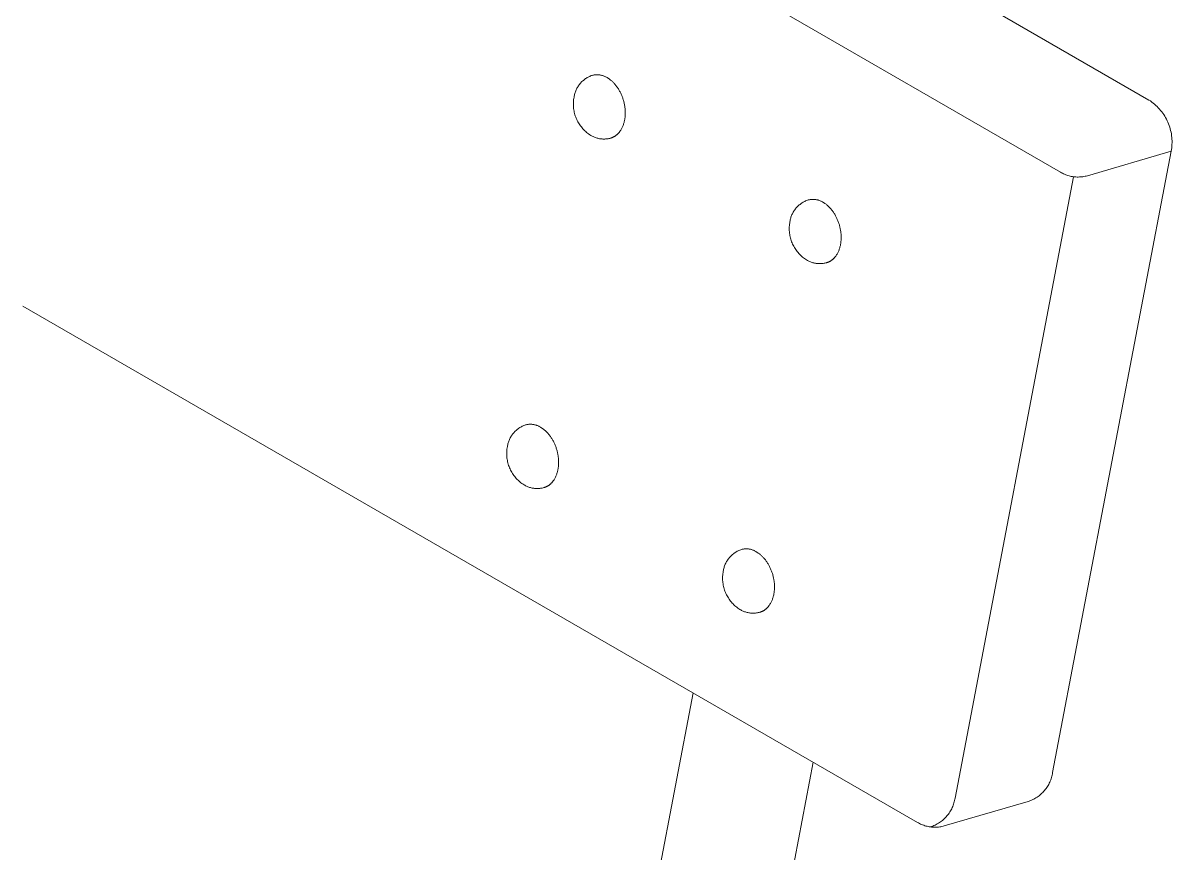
# Model space of a CAD drawing. Header units: inches. Extents: x -7 to 144, y -3 to 95.
# Drawn here: x 131.22 to 141.6, y 73.78 to 81.28 of the extents above; entities that cross this region are included whole.
import ezdxf

# ---------------------------------------------------------------- set-up
doc = ezdxf.new("R2010")
doc.units = ezdxf.units.IN
doc.layers.add('ZANO_R', color=7, linetype='Continuous', lineweight=0)

msp = doc.modelspace()

# ---------------------------------------------------------------- linework, layer by layer
at = {"layer": 'ZANO_R'}
for p, q in [((133.31448, 85.24476), (141.38775, 80.58365)), ((140.58969, 79.93208), (132.51643, 84.59318)), ((136.33223, 80.7936), (136.33987, 80.79721)), ((136.33987, 80.79721), (136.34764, 80.80056)), ((136.34764, 80.80056), (136.35552, 80.80363)), ((136.35552, 80.80363), (136.3635, 80.80643)), ((136.3691, 80.80778), (136.3635, 80.80643)), ((136.37474, 80.80894), (136.3691, 80.80778)), ((136.38041, 80.80991), (136.37474, 80.80894)), ((136.38612, 80.81069), (136.38041, 80.80991)), ((136.39184, 80.81127), (136.38612, 80.81069)), ((136.39759, 80.81166), (136.39184, 80.81127)), ((136.40334, 80.81185), (136.39759, 80.81166)), ((136.4091, 80.81185), (136.40334, 80.81185)), ((136.41485, 80.81165), (136.4091, 80.81185)), ((136.42059, 80.81126), (136.41485, 80.81165)), ((136.42632, 80.81068), (136.42059, 80.81126)), ((136.43202, 80.80989), (136.42632, 80.81068)), ((136.4377, 80.80892), (136.43202, 80.80989)), ((136.44334, 80.80776), (136.4377, 80.80892)), ((136.44893, 80.8064), (136.44334, 80.80776)), ((136.45448, 80.80485), (136.44893, 80.8064)), ((136.45997, 80.80312), (136.45448, 80.80485)), ((136.46539, 80.8012), (136.45997, 80.80312)), ((136.47075, 80.7991), (136.46539, 80.8012)), ((136.47604, 80.79682), (136.47075, 80.7991)), ((136.48124, 80.79436), (136.47604, 80.79682)), ((136.22452, 80.68947), (136.22864, 80.69685)), ((136.22864, 80.69685), (136.23302, 80.70409)), ((136.23302, 80.70409), (136.23764, 80.71117)), ((136.23764, 80.71117), (136.2425, 80.71809)), ((136.2425, 80.71809), (136.2476, 80.72484)), ((136.2476, 80.72484), (136.25293, 80.73141)), ((136.25293, 80.73141), (136.25848, 80.73779)), ((136.25848, 80.73779), (136.26425, 80.74398)), ((136.26425, 80.74398), (136.27023, 80.74996)), ((136.27023, 80.74996), (136.27641, 80.75573)), ((136.27641, 80.75573), (136.28278, 80.76129)), ((136.28278, 80.76129), (136.28935, 80.76662)), ((136.28935, 80.76662), (136.29609, 80.77173)), ((136.29609, 80.77173), (136.30301, 80.7766)), ((136.30301, 80.7766), (136.31009, 80.78122)), ((136.31009, 80.78122), (136.31732, 80.7856)), ((136.31732, 80.7856), (136.32471, 80.78973)), ((136.32471, 80.78973), (136.33223, 80.7936)), ((136.48636, 80.79173), (136.48124, 80.79436)), ((136.49139, 80.78892), (136.48636, 80.79173)), ((136.49632, 80.78595), (136.49139, 80.78892)), ((136.50094, 80.78321), (136.49632, 80.78595)), ((136.50558, 80.78031), (136.50094, 80.78321)), ((136.51022, 80.77726), (136.50558, 80.78031)), ((136.51488, 80.77405), (136.51022, 80.77726)), ((136.51953, 80.77069), (136.51488, 80.77405)), ((136.52419, 80.76716), (136.51953, 80.77069)), ((136.52884, 80.76347), (136.52419, 80.76716)), ((136.53347, 80.75962), (136.52884, 80.76347)), ((136.5381, 80.75562), (136.53347, 80.75962)), ((136.5427, 80.75145), (136.5381, 80.75562)), ((136.54728, 80.74712), (136.5427, 80.75145)), ((136.55183, 80.74263), (136.54728, 80.74712)), ((136.55635, 80.73798), (136.55183, 80.74263)), ((136.56083, 80.73318), (136.55635, 80.73798)), ((136.56527, 80.72822), (136.56083, 80.73318)), ((136.56965, 80.72311), (136.56527, 80.72822)), ((136.57398, 80.71785), (136.56965, 80.72311)), ((136.57826, 80.71245), (136.57398, 80.71785)), ((136.58247, 80.70689), (136.57826, 80.71245)), ((136.58661, 80.7012), (136.58247, 80.70689)), ((136.59068, 80.69538), (136.58661, 80.7012)), ((136.59467, 80.68942), (136.59068, 80.69538)), ((136.19464, 80.58695), (136.19617, 80.59828)), ((136.19617, 80.59828), (136.19809, 80.60956)), ((136.19809, 80.60956), (136.19947, 80.6179)), ((136.19947, 80.6179), (136.20114, 80.62619)), ((136.20114, 80.62619), (136.2031, 80.63442)), ((136.2031, 80.63442), (136.20533, 80.64258)), ((136.20533, 80.64258), (136.20785, 80.65065)), ((136.20785, 80.65065), (136.21065, 80.65864)), ((136.21065, 80.65864), (136.21371, 80.66652)), ((136.21371, 80.66652), (136.21705, 80.67429)), ((136.21705, 80.67429), (136.22065, 80.68194)), ((136.22065, 80.68194), (136.22452, 80.68947)), ((136.59858, 80.68333), (136.59467, 80.68942)), ((136.6024, 80.67712), (136.59858, 80.68333)), ((136.60612, 80.67079), (136.6024, 80.67712)), ((136.60975, 80.66435), (136.60612, 80.67079)), ((136.61328, 80.6578), (136.60975, 80.66435)), ((136.6167, 80.65115), (136.61328, 80.6578)), ((136.62002, 80.64441), (136.6167, 80.65115)), ((136.62322, 80.63758), (136.62002, 80.64441)), ((136.6263, 80.63067), (136.62322, 80.63758)), ((136.62927, 80.62368), (136.6263, 80.63067)), ((136.63211, 80.61663), (136.62927, 80.62368)), ((136.63482, 80.60952), (136.63211, 80.61663)), ((136.63741, 80.60235), (136.63482, 80.60952)), ((136.63987, 80.59514), (136.63741, 80.60235)), ((136.6422, 80.58788), (136.63987, 80.59514)), ((136.19237, 80.55272), (136.19273, 80.56415)), ((136.19239, 80.54128), (136.19237, 80.55272)), ((136.19281, 80.52985), (136.19239, 80.54128)), ((136.19273, 80.56415), (136.19349, 80.57556)), ((136.19362, 80.51844), (136.19281, 80.52985)), ((136.19349, 80.57556), (136.19464, 80.58695)), ((136.19481, 80.50706), (136.19362, 80.51844)), ((136.1964, 80.49573), (136.19481, 80.50706)), ((136.19837, 80.48446), (136.1964, 80.49573)), ((136.64439, 80.5806), (136.6422, 80.58788)), ((136.64645, 80.5733), (136.64439, 80.5806)), ((136.64836, 80.56597), (136.64645, 80.5733)), ((136.65015, 80.55864), (136.64836, 80.56597)), ((136.65179, 80.55131), (136.65015, 80.55864)), ((136.6533, 80.54398), (136.65179, 80.55131)), ((136.65466, 80.53667), (136.6533, 80.54398)), ((136.65589, 80.52938), (136.65466, 80.53667)), ((136.65698, 80.52211), (136.65589, 80.52938)), ((136.65794, 80.51488), (136.65698, 80.52211)), ((136.65876, 80.50768), (136.65794, 80.51488)), ((136.65944, 80.50054), (136.65876, 80.50768)), ((136.65999, 80.49344), (136.65944, 80.50054)), ((136.66041, 80.4864), (136.65999, 80.49344)), ((136.66069, 80.47943), (136.66041, 80.4864)), ((141.38775, 80.58365), (141.40087, 80.57494)), ((141.40087, 80.57494), (141.41368, 80.56578)), ((141.41368, 80.56578), (141.42616, 80.55617)), ((141.42616, 80.55617), (141.4383, 80.54613)), ((141.4383, 80.54613), (141.45008, 80.53568)), ((141.45008, 80.53568), (141.46148, 80.52482)), ((141.46148, 80.52482), (141.47251, 80.51357)), ((141.47251, 80.51357), (141.48313, 80.50195)), ((141.48313, 80.50195), (141.49334, 80.48996)), ((141.49334, 80.48996), (141.50313, 80.47762)), ((136.20072, 80.47327), (136.19837, 80.48446)), ((136.20346, 80.46216), (136.20072, 80.47327)), ((136.20657, 80.45115), (136.20346, 80.46216)), ((136.21006, 80.44026), (136.20657, 80.45115)), ((136.21392, 80.42949), (136.21006, 80.44026)), ((136.21815, 80.41886), (136.21392, 80.42949)), ((136.22273, 80.40838), (136.21815, 80.41886)), ((136.22768, 80.39807), (136.22273, 80.40838)), ((136.23297, 80.38792), (136.22768, 80.39807)), ((136.2386, 80.37797), (136.23297, 80.38792)), ((136.64839, 80.37498), (136.65028, 80.3818)), ((136.65028, 80.3818), (136.652, 80.38865)), ((136.652, 80.38865), (136.65356, 80.39552)), ((136.65356, 80.39552), (136.65495, 80.40241)), ((136.65495, 80.40241), (136.65601, 80.40828)), ((136.65601, 80.40828), (136.65698, 80.41426)), ((136.65698, 80.41426), (136.65785, 80.42034)), ((136.65785, 80.42034), (136.65861, 80.42653)), ((136.65861, 80.42653), (136.65927, 80.43282)), ((136.65927, 80.43282), (136.65983, 80.43922)), ((136.65983, 80.43922), (136.66027, 80.4457)), ((136.66027, 80.4457), (136.66059, 80.45228)), ((136.66059, 80.45228), (136.6608, 80.45895)), ((136.66085, 80.47253), (136.66069, 80.47943)), ((136.6608, 80.45895), (136.66089, 80.4657)), ((136.66089, 80.4657), (136.66085, 80.47253)), ((141.50313, 80.47762), (141.51248, 80.46495)), ((141.51248, 80.46495), (141.52139, 80.45196)), ((141.52139, 80.45196), (141.52983, 80.43866)), ((141.52983, 80.43866), (141.53781, 80.42508)), ((141.53781, 80.42508), (141.54531, 80.41123)), ((141.54531, 80.41123), (141.55232, 80.39713)), ((141.55232, 80.39713), (141.55883, 80.38279)), ((141.55883, 80.38279), (141.56484, 80.36824)), ((136.24458, 80.36821), (136.2386, 80.37797)), ((136.25088, 80.35867), (136.24458, 80.36821)), ((136.2575, 80.34934), (136.25088, 80.35867)), ((136.26444, 80.34025), (136.2575, 80.34934)), ((136.27169, 80.3314), (136.26444, 80.34025)), ((136.27924, 80.3228), (136.27169, 80.3314)), ((136.28707, 80.31446), (136.27924, 80.3228)), ((136.29519, 80.3064), (136.28707, 80.31446)), ((136.30357, 80.29862), (136.29519, 80.3064)), ((136.31222, 80.29113), (136.30357, 80.29862)), ((136.32112, 80.28394), (136.31222, 80.29113)), ((136.33026, 80.27706), (136.32112, 80.28394)), ((136.59214, 80.27685), (136.59452, 80.27919)), ((136.59452, 80.27919), (136.59686, 80.28159)), ((136.59686, 80.28159), (136.59916, 80.28403)), ((136.59916, 80.28403), (136.60142, 80.28652)), ((136.60142, 80.28652), (136.60364, 80.28907)), ((136.60364, 80.28907), (136.60582, 80.29166)), ((136.60582, 80.29166), (136.60796, 80.2943)), ((136.60796, 80.2943), (136.61006, 80.29698)), ((136.61006, 80.29698), (136.61212, 80.29971)), ((136.61212, 80.29971), (136.6161, 80.30529)), ((136.6161, 80.30529), (136.61992, 80.31103)), ((136.61992, 80.31103), (136.62356, 80.31692)), ((136.62356, 80.31692), (136.62702, 80.32296)), ((136.62702, 80.32296), (136.63031, 80.32912)), ((136.63031, 80.32912), (136.63343, 80.3354)), ((136.63343, 80.3354), (136.63636, 80.34179)), ((136.63636, 80.34179), (136.63912, 80.34828)), ((136.63912, 80.34828), (136.6417, 80.35485)), ((136.6417, 80.35485), (136.6441, 80.3615)), ((136.6441, 80.3615), (136.64633, 80.36822)), ((136.64633, 80.36822), (136.64839, 80.37498)), ((141.56484, 80.36824), (141.57034, 80.35348)), ((141.57034, 80.35348), (141.57532, 80.33854)), ((141.57532, 80.33854), (141.57978, 80.32343)), ((141.57978, 80.32343), (141.58371, 80.30818)), ((141.58371, 80.30818), (141.5871, 80.2928)), ((141.5871, 80.2928), (141.58996, 80.27731)), ((136.33962, 80.2705), (136.33026, 80.27706)), ((136.34921, 80.26426), (136.33962, 80.2705)), ((136.35593, 80.26036), (136.34921, 80.26426)), ((136.36277, 80.25669), (136.35593, 80.26036)), ((136.36973, 80.25325), (136.36277, 80.25669)), ((136.37681, 80.25005), (136.36973, 80.25325)), ((136.38399, 80.24709), (136.37681, 80.25005)), ((136.39126, 80.24437), (136.38399, 80.24709)), ((136.39863, 80.2419), (136.39126, 80.24437)), ((136.40607, 80.23969), (136.39863, 80.2419)), ((136.41358, 80.23772), (136.40607, 80.23969)), ((136.42116, 80.23602), (136.41358, 80.23772)), ((136.42879, 80.23457), (136.42116, 80.23602)), ((136.43646, 80.23338), (136.42879, 80.23457)), ((136.44417, 80.23245), (136.43646, 80.23338)), ((136.45191, 80.23178), (136.44417, 80.23245)), ((136.45967, 80.23137), (136.45191, 80.23178)), ((136.46743, 80.23123), (136.45967, 80.23137)), ((136.4752, 80.23134), (136.46743, 80.23123)), ((136.48295, 80.23173), (136.4752, 80.23134)), ((136.49069, 80.23237), (136.48295, 80.23173)), ((136.4984, 80.23328), (136.49069, 80.23237)), ((136.50608, 80.23444), (136.4984, 80.23328)), ((136.51372, 80.23587), (136.50608, 80.23444)), ((136.5213, 80.23755), (136.51372, 80.23587)), ((136.52882, 80.23949), (136.5213, 80.23755)), ((136.52882, 80.23949), (136.53184, 80.24041)), ((136.53184, 80.24041), (136.53484, 80.24139)), ((136.53484, 80.24139), (136.53782, 80.24244)), ((136.53782, 80.24244), (136.54079, 80.24356)), ((136.54079, 80.24356), (136.54373, 80.24474)), ((136.54373, 80.24474), (136.54666, 80.24599)), ((136.54666, 80.24599), (136.54956, 80.2473)), ((136.54956, 80.2473), (136.55243, 80.24868)), ((136.55243, 80.24868), (136.55529, 80.25013)), ((136.55529, 80.25013), (136.55812, 80.25164)), ((136.55812, 80.25164), (136.56092, 80.25321)), ((136.56092, 80.25321), (136.56369, 80.25485)), ((136.56369, 80.25485), (136.56644, 80.25655)), ((136.56644, 80.25655), (136.56915, 80.25832)), ((136.56915, 80.25832), (136.57184, 80.26014)), ((136.57184, 80.26014), (136.5745, 80.26203)), ((136.5745, 80.26203), (136.57712, 80.26397)), ((136.57712, 80.26397), (136.57971, 80.26598)), ((136.57971, 80.26598), (136.58227, 80.26804)), ((136.58227, 80.26804), (136.58479, 80.27016)), ((136.58479, 80.27016), (136.58728, 80.27234)), ((136.58728, 80.27234), (136.58973, 80.27457)), ((136.58973, 80.27457), (136.59214, 80.27685)), ((141.58996, 80.27731), (141.59227, 80.26173)), ((141.59227, 80.26173), (141.59404, 80.24608)), ((141.59404, 80.24608), (141.59526, 80.23038)), ((141.59563, 80.18316), (141.59466, 80.16744)), ((141.59526, 80.23038), (141.59593, 80.21465)), ((141.59606, 80.1989), (141.59563, 80.18316)), ((141.59593, 80.21465), (141.59606, 80.1989)), ((141.58846, 80.12062), (140.51867, 74.51023)), ((141.58846, 80.12062), (140.83178, 79.89993)), ((141.59107, 80.13615), (141.58846, 80.12062)), ((141.59313, 80.15176), (141.59107, 80.13615)), ((141.59466, 80.16744), (141.59313, 80.15176)), ((140.7075, 79.89106), (139.63772, 74.28068)), ((140.59876, 79.92687), (140.58969, 79.93208)), ((140.60801, 79.92197), (140.59876, 79.92687)), ((140.61741, 79.91738), (140.60801, 79.92197)), ((140.62696, 79.91312), (140.61741, 79.91738)), ((140.63665, 79.90918), (140.62696, 79.91312)), ((140.64647, 79.90557), (140.63665, 79.90918)), ((140.6564, 79.9023), (140.64647, 79.90557)), ((140.66645, 79.89936), (140.6564, 79.9023)), ((140.67658, 79.89677), (140.66645, 79.89936)), ((140.6868, 79.89452), (140.67658, 79.89677)), ((140.69708, 79.89262), (140.6868, 79.89452)), ((140.70743, 79.89107), (140.69708, 79.89262)), ((140.71782, 79.88986), (140.70743, 79.89107)), ((140.72824, 79.88901), (140.71782, 79.88986)), ((140.73869, 79.88852), (140.72824, 79.88901)), ((140.74915, 79.88838), (140.73869, 79.88852)), ((140.75961, 79.88859), (140.74915, 79.88838)), ((140.77006, 79.88916), (140.75961, 79.88859)), ((140.78048, 79.89008), (140.77006, 79.88916)), ((140.79086, 79.89135), (140.78048, 79.89008)), ((140.80119, 79.89297), (140.79086, 79.89135)), ((140.81147, 79.89495), (140.80119, 79.89297)), ((140.82167, 79.89726), (140.81147, 79.89495)), ((140.83178, 79.89993), (140.82167, 79.89726)), ((138.25173, 79.6515), (138.25881, 79.65613)), ((138.25881, 79.65613), (138.26604, 79.66051)), ((138.26604, 79.66051), (138.27343, 79.66464)), ((138.27343, 79.66464), (138.28095, 79.66851)), ((138.28095, 79.66851), (138.2886, 79.67212)), ((138.2886, 79.67212), (138.29636, 79.67546)), ((138.29636, 79.67546), (138.30424, 79.67853)), ((138.30424, 79.67853), (138.31222, 79.68133)), ((138.31222, 79.68133), (138.31782, 79.68269)), ((138.31782, 79.68269), (138.32346, 79.68385)), ((138.32346, 79.68385), (138.32913, 79.68482)), ((138.32913, 79.68482), (138.33484, 79.68559)), ((138.33484, 79.68559), (138.34056, 79.68618)), ((138.34056, 79.68618), (138.34631, 79.68657)), ((138.34631, 79.68657), (138.35206, 79.68676)), ((138.35206, 79.68676), (138.35782, 79.68676)), ((138.35782, 79.68676), (138.36357, 79.68656)), ((138.36357, 79.68656), (138.36932, 79.68617)), ((138.36932, 79.68617), (138.37504, 79.68558)), ((138.37504, 79.68558), (138.38075, 79.6848)), ((138.38075, 79.6848), (138.38642, 79.68383)), ((138.38642, 79.68383), (138.39206, 79.68266)), ((138.39206, 79.68266), (138.39765, 79.6813)), ((138.39765, 79.6813), (138.4032, 79.67976)), ((138.4032, 79.67976), (138.40869, 79.67803)), ((138.40869, 79.67803), (138.41411, 79.67611)), ((138.41411, 79.67611), (138.41947, 79.67401)), ((138.41947, 79.67401), (138.42476, 79.67173)), ((138.42476, 79.67173), (138.42997, 79.66927)), ((138.42997, 79.66927), (138.43508, 79.66664)), ((138.43508, 79.66664), (138.44011, 79.66383)), ((138.44011, 79.66383), (138.44504, 79.66085)), ((138.44504, 79.66085), (138.44966, 79.65811)), ((138.44966, 79.65811), (138.4543, 79.65522)), ((138.4543, 79.65522), (138.45894, 79.65217)), ((138.16577, 79.5492), (138.16937, 79.55685)), ((138.16937, 79.55685), (138.17324, 79.56437)), ((138.17324, 79.56437), (138.17736, 79.57176)), ((138.17736, 79.57176), (138.18174, 79.579)), ((138.18174, 79.579), (138.18636, 79.58608)), ((138.18636, 79.58608), (138.19122, 79.593)), ((138.19122, 79.593), (138.19632, 79.59975)), ((138.19632, 79.59975), (138.20165, 79.60632)), ((138.20165, 79.60632), (138.2072, 79.6127)), ((138.2072, 79.6127), (138.21297, 79.61888)), ((138.21297, 79.61888), (138.21895, 79.62487)), ((138.21895, 79.62487), (138.22513, 79.63064)), ((138.22513, 79.63064), (138.2315, 79.6362)), ((138.2315, 79.6362), (138.23807, 79.64153)), ((138.23807, 79.64153), (138.24481, 79.64663)), ((138.24481, 79.64663), (138.25173, 79.6515)), ((138.45894, 79.65217), (138.4636, 79.64896)), ((138.4636, 79.64896), (138.46825, 79.64559)), ((138.46825, 79.64559), (138.47291, 79.64206)), ((138.47291, 79.64206), (138.47756, 79.63838)), ((138.47756, 79.63838), (138.48219, 79.63453)), ((138.48219, 79.63453), (138.48682, 79.63052)), ((138.48682, 79.63052), (138.49142, 79.62635)), ((138.49142, 79.62635), (138.496, 79.62202)), ((138.496, 79.62202), (138.50055, 79.61753)), ((138.50055, 79.61753), (138.50507, 79.61289)), ((138.50507, 79.61289), (138.50955, 79.60808)), ((138.50955, 79.60808), (138.51399, 79.60313)), ((138.51399, 79.60313), (138.51837, 79.59802)), ((138.51837, 79.59802), (138.52271, 79.59276)), ((138.52271, 79.59276), (138.52698, 79.58735)), ((138.52698, 79.58735), (138.53119, 79.5818)), ((138.53119, 79.5818), (138.53533, 79.57611)), ((138.53533, 79.57611), (138.5394, 79.57028)), ((138.5394, 79.57028), (138.54339, 79.56432)), ((138.54339, 79.56432), (138.5473, 79.55823)), ((138.5473, 79.55823), (138.55112, 79.55202)), ((138.55112, 79.55202), (138.55484, 79.54569)), ((138.14145, 79.43906), (138.14221, 79.45047)), ((138.14221, 79.45047), (138.14336, 79.46185)), ((138.14336, 79.46185), (138.14489, 79.47319)), ((138.14489, 79.47319), (138.14681, 79.48446)), ((138.14681, 79.48446), (138.1482, 79.49281)), ((138.1482, 79.49281), (138.14986, 79.5011)), ((138.14986, 79.5011), (138.15182, 79.50933)), ((138.15182, 79.50933), (138.15406, 79.51749)), ((138.15406, 79.51749), (138.15657, 79.52556)), ((138.15657, 79.52556), (138.15937, 79.53354)), ((138.15937, 79.53354), (138.16243, 79.54143)), ((138.16243, 79.54143), (138.16577, 79.5492)), ((138.55484, 79.54569), (138.55847, 79.53925)), ((138.55847, 79.53925), (138.562, 79.53271)), ((138.562, 79.53271), (138.56542, 79.52606)), ((138.56542, 79.52606), (138.56874, 79.51932)), ((138.56874, 79.51932), (138.57194, 79.51249)), ((138.57194, 79.51249), (138.57502, 79.50557)), ((138.57502, 79.50557), (138.57799, 79.49859)), ((138.57799, 79.49859), (138.58083, 79.49153)), ((138.58083, 79.49153), (138.58354, 79.48442)), ((138.58354, 79.48442), (138.58613, 79.47725)), ((138.58613, 79.47725), (138.58859, 79.47004)), ((138.58859, 79.47004), (138.59092, 79.46279)), ((138.59092, 79.46279), (138.59311, 79.45551)), ((138.59311, 79.45551), (138.59517, 79.4482)), ((138.59517, 79.4482), (138.59709, 79.44088)), ((138.14109, 79.42762), (138.14145, 79.43906)), ((138.14111, 79.41618), (138.14109, 79.42762)), ((138.14153, 79.40475), (138.14111, 79.41618)), ((138.14234, 79.39334), (138.14153, 79.40475)), ((138.14353, 79.38196), (138.14234, 79.39334)), ((138.14512, 79.37064), (138.14353, 79.38196)), ((138.14709, 79.35937), (138.14512, 79.37064)), ((138.14944, 79.34817), (138.14709, 79.35937)), ((138.15218, 79.33707), (138.14944, 79.34817)), ((138.59709, 79.44088), (138.59887, 79.43355)), ((138.59887, 79.43355), (138.60051, 79.42622)), ((138.60051, 79.42622), (138.60202, 79.41889)), ((138.60202, 79.41889), (138.60338, 79.41158)), ((138.60338, 79.41158), (138.60461, 79.40428)), ((138.60461, 79.40428), (138.6057, 79.39702)), ((138.6057, 79.39702), (138.60666, 79.38978)), ((138.60666, 79.38978), (138.60748, 79.38259)), ((138.60748, 79.38259), (138.60816, 79.37544)), ((138.60816, 79.37544), (138.60871, 79.36835)), ((138.60871, 79.36835), (138.60913, 79.36131)), ((138.60913, 79.36131), (138.60941, 79.35434)), ((138.60941, 79.35434), (138.60957, 79.34743)), ((138.60957, 79.34743), (138.60961, 79.3406)), ((138.15529, 79.32606), (138.15218, 79.33707)), ((138.15878, 79.31517), (138.15529, 79.32606)), ((138.16264, 79.3044), (138.15878, 79.31517)), ((138.16687, 79.29377), (138.16264, 79.3044)), ((138.17145, 79.28329), (138.16687, 79.29377)), ((138.1764, 79.27297), (138.17145, 79.28329)), ((138.18169, 79.26283), (138.1764, 79.27297)), ((138.18732, 79.25287), (138.18169, 79.26283)), ((138.1933, 79.24312), (138.18732, 79.25287)), ((138.1996, 79.23357), (138.1933, 79.24312)), ((138.59505, 79.24312), (138.59282, 79.23641)), ((138.59711, 79.24989), (138.59505, 79.24312)), ((138.599, 79.2567), (138.59711, 79.24989)), ((138.60072, 79.26355), (138.599, 79.2567)), ((138.60228, 79.27043), (138.60072, 79.26355)), ((138.60367, 79.27732), (138.60228, 79.27043)), ((138.60473, 79.28319), (138.60367, 79.27732)), ((138.6057, 79.28916), (138.60473, 79.28319)), ((138.60657, 79.29525), (138.6057, 79.28916)), ((138.60733, 79.30144), (138.60657, 79.29525)), ((138.608, 79.30773), (138.60733, 79.30144)), ((138.60855, 79.31412), (138.608, 79.30773)), ((138.60899, 79.32061), (138.60855, 79.31412)), ((138.60931, 79.32719), (138.60899, 79.32061)), ((138.60952, 79.33385), (138.60931, 79.32719)), ((138.60961, 79.3406), (138.60952, 79.33385)), ((138.20622, 79.22425), (138.1996, 79.23357)), ((138.21316, 79.21515), (138.20622, 79.22425)), ((138.22041, 79.2063), (138.21316, 79.21515)), ((138.22796, 79.19771), (138.22041, 79.2063)), ((138.23579, 79.18937), (138.22796, 79.19771)), ((138.24391, 79.18131), (138.23579, 79.18937)), ((138.25229, 79.17353), (138.24391, 79.18131)), ((138.26094, 79.16604), (138.25229, 79.17353)), ((138.26984, 79.15885), (138.26094, 79.16604)), ((138.27898, 79.15197), (138.26984, 79.15885)), ((138.28834, 79.14541), (138.27898, 79.15197)), ((138.29793, 79.13917), (138.28834, 79.14541)), ((138.30465, 79.13526), (138.29793, 79.13917)), ((138.52322, 79.13693), (138.52056, 79.13505)), ((138.52584, 79.13888), (138.52322, 79.13693)), ((138.52843, 79.14088), (138.52584, 79.13888)), ((138.53099, 79.14294), (138.52843, 79.14088)), ((138.53351, 79.14506), (138.53099, 79.14294)), ((138.536, 79.14724), (138.53351, 79.14506)), ((138.53845, 79.14947), (138.536, 79.14724)), ((138.54086, 79.15176), (138.53845, 79.14947)), ((138.54324, 79.1541), (138.54086, 79.15176)), ((138.54558, 79.15649), (138.54324, 79.1541)), ((138.54788, 79.15894), (138.54558, 79.15649)), ((138.55014, 79.16143), (138.54788, 79.15894)), ((138.55236, 79.16397), (138.55014, 79.16143)), ((138.55454, 79.16656), (138.55236, 79.16397)), ((138.55668, 79.1692), (138.55454, 79.16656)), ((138.55878, 79.17188), (138.55668, 79.1692)), ((138.56084, 79.17461), (138.55878, 79.17188)), ((138.56482, 79.18019), (138.56084, 79.17461)), ((138.56864, 79.18594), (138.56482, 79.18019)), ((138.57228, 79.19183), (138.56864, 79.18594)), ((138.57575, 79.19786), (138.57228, 79.19183)), ((138.57904, 79.20403), (138.57575, 79.19786)), ((138.58215, 79.21031), (138.57904, 79.20403)), ((138.58508, 79.2167), (138.58215, 79.21031)), ((138.58784, 79.22319), (138.58508, 79.2167)), ((138.59042, 79.22976), (138.58784, 79.22319)), ((138.59282, 79.23641), (138.59042, 79.22976)), ((138.31149, 79.13159), (138.30465, 79.13526)), ((138.31845, 79.12815), (138.31149, 79.13159)), ((138.32553, 79.12495), (138.31845, 79.12815)), ((138.33271, 79.12199), (138.32553, 79.12495)), ((138.33998, 79.11928), (138.33271, 79.12199)), ((138.34735, 79.11681), (138.33998, 79.11928)), ((138.35479, 79.11459), (138.34735, 79.11681)), ((138.3623, 79.11263), (138.35479, 79.11459)), ((138.36988, 79.11092), (138.3623, 79.11263)), ((138.37751, 79.10947), (138.36988, 79.11092)), ((138.38518, 79.10828), (138.37751, 79.10947)), ((138.39289, 79.10735), (138.38518, 79.10828)), ((138.40063, 79.10668), (138.39289, 79.10735)), ((138.40839, 79.10627), (138.40063, 79.10668)), ((138.41615, 79.10613), (138.40839, 79.10627)), ((138.42392, 79.10625), (138.41615, 79.10613)), ((138.43167, 79.10663), (138.42392, 79.10625)), ((138.43941, 79.10728), (138.43167, 79.10663)), ((138.44712, 79.10818), (138.43941, 79.10728)), ((138.4548, 79.10935), (138.44712, 79.10818)), ((138.46244, 79.11077), (138.4548, 79.10935)), ((138.47002, 79.11246), (138.46244, 79.11077)), ((138.47754, 79.11439), (138.47002, 79.11246)), ((138.48056, 79.11531), (138.47754, 79.11439)), ((138.48356, 79.11629), (138.48056, 79.11531)), ((138.48654, 79.11734), (138.48356, 79.11629)), ((138.48951, 79.11846), (138.48654, 79.11734)), ((138.49245, 79.11964), (138.48951, 79.11846)), ((138.49538, 79.12089), (138.49245, 79.11964)), ((138.49828, 79.12221), (138.49538, 79.12089)), ((138.50115, 79.12359), (138.49828, 79.12221)), ((138.50401, 79.12504), (138.50115, 79.12359)), ((138.50684, 79.12655), (138.50401, 79.12504)), ((138.50964, 79.12812), (138.50684, 79.12655)), ((138.51241, 79.12976), (138.50964, 79.12812)), ((138.51516, 79.13146), (138.51241, 79.12976)), ((138.51787, 79.13322), (138.51516, 79.13146)), ((138.52056, 79.13505), (138.51787, 79.13322)), ((139.29758, 74.06098), (131.22431, 78.72208)), ((135.65117, 77.57557), (135.65672, 77.58195)), ((135.65672, 77.58195), (135.66249, 77.58814)), ((135.66249, 77.58814), (135.66847, 77.59412)), ((135.66847, 77.59412), (135.67465, 77.59989)), ((135.67465, 77.59989), (135.68103, 77.60545)), ((135.68103, 77.60545), (135.68759, 77.61078)), ((135.68759, 77.61078), (135.69433, 77.61589)), ((135.69433, 77.61589), (135.70125, 77.62076)), ((135.70125, 77.62076), (135.70833, 77.62538)), ((135.70833, 77.62538), (135.71557, 77.62976)), ((135.71557, 77.62976), (135.72295, 77.63389)), ((135.72295, 77.63389), (135.73047, 77.63776)), ((135.73047, 77.63776), (135.73812, 77.64137)), ((135.73812, 77.64137), (135.74589, 77.64471)), ((135.74589, 77.64471), (135.75377, 77.64779)), ((135.75377, 77.64779), (135.76175, 77.65059)), ((135.76734, 77.65194), (135.76175, 77.65059)), ((135.77298, 77.6531), (135.76734, 77.65194)), ((135.77866, 77.65407), (135.77298, 77.6531)), ((135.78436, 77.65485), (135.77866, 77.65407)), ((135.79009, 77.65543), (135.78436, 77.65485)), ((135.79583, 77.65582), (135.79009, 77.65543)), ((135.80158, 77.65601), (135.79583, 77.65582)), ((135.80734, 77.65601), (135.80158, 77.65601)), ((135.81309, 77.65581), (135.80734, 77.65601)), ((135.81884, 77.65542), (135.81309, 77.65581)), ((135.82456, 77.65483), (135.81884, 77.65542)), ((135.83027, 77.65405), (135.82456, 77.65483)), ((135.83594, 77.65308), (135.83027, 77.65405)), ((135.84158, 77.65191), (135.83594, 77.65308)), ((135.84717, 77.65056), (135.84158, 77.65191)), ((135.85272, 77.64901), (135.84717, 77.65056)), ((135.85821, 77.64728), (135.85272, 77.64901)), ((135.86364, 77.64536), (135.85821, 77.64728)), ((135.869, 77.64326), (135.86364, 77.64536)), ((135.87428, 77.64098), (135.869, 77.64326)), ((135.87949, 77.63852), (135.87428, 77.64098)), ((135.88461, 77.63589), (135.87949, 77.63852)), ((135.88963, 77.63308), (135.88461, 77.63589)), ((135.89456, 77.63011), (135.88963, 77.63308)), ((135.89918, 77.62737), (135.89456, 77.63011)), ((135.90382, 77.62447), (135.89918, 77.62737)), ((135.90847, 77.62142), (135.90382, 77.62447)), ((135.91312, 77.61821), (135.90847, 77.62142)), ((135.91778, 77.61485), (135.91312, 77.61821)), ((135.92243, 77.61132), (135.91778, 77.61485)), ((135.92708, 77.60763), (135.92243, 77.61132)), ((135.93172, 77.60378), (135.92708, 77.60763)), ((135.93634, 77.59977), (135.93172, 77.60378)), ((135.94094, 77.5956), (135.93634, 77.59977)), ((135.94553, 77.59128), (135.94094, 77.5956)), ((135.95008, 77.58679), (135.94553, 77.59128)), ((135.95459, 77.58214), (135.95008, 77.58679)), ((135.95907, 77.57734), (135.95459, 77.58214)), ((135.59939, 77.47035), (135.60134, 77.47858)), ((135.60134, 77.47858), (135.60358, 77.48674)), ((135.60358, 77.48674), (135.6061, 77.49481)), ((135.6061, 77.49481), (135.60889, 77.5028)), ((135.60889, 77.5028), (135.61196, 77.51068)), ((135.61196, 77.51068), (135.61529, 77.51845)), ((135.61529, 77.51845), (135.6189, 77.5261)), ((135.6189, 77.5261), (135.62276, 77.53363)), ((135.62276, 77.53363), (135.62688, 77.54101)), ((135.62688, 77.54101), (135.63126, 77.54825)), ((135.63126, 77.54825), (135.63588, 77.55533)), ((135.63588, 77.55533), (135.64074, 77.56225)), ((135.64074, 77.56225), (135.64584, 77.569)), ((135.64584, 77.569), (135.65117, 77.57557)), ((135.96351, 77.57238), (135.95907, 77.57734)), ((135.9679, 77.56727), (135.96351, 77.57238)), ((135.97223, 77.56201), (135.9679, 77.56727)), ((135.9765, 77.5566), (135.97223, 77.56201)), ((135.98071, 77.55105), (135.9765, 77.5566)), ((135.98486, 77.54536), (135.98071, 77.55105)), ((135.98892, 77.53953), (135.98486, 77.54536)), ((135.99291, 77.53357), (135.98892, 77.53953)), ((135.99682, 77.52749), (135.99291, 77.53357)), ((136.00064, 77.52128), (135.99682, 77.52749)), ((136.00436, 77.51495), (136.00064, 77.52128)), ((136.00799, 77.50851), (136.00436, 77.51495)), ((136.01152, 77.50196), (136.00799, 77.50851)), ((136.01494, 77.49531), (136.01152, 77.50196)), ((136.01826, 77.48857), (136.01494, 77.49531)), ((136.02146, 77.48174), (136.01826, 77.48857)), ((136.02454, 77.47483), (136.02146, 77.48174)), ((135.59061, 77.39688), (135.59098, 77.40831)), ((135.59064, 77.38544), (135.59061, 77.39688)), ((135.59105, 77.374), (135.59064, 77.38544)), ((135.59098, 77.40831), (135.59173, 77.41972)), ((135.59186, 77.36259), (135.59105, 77.374)), ((135.59173, 77.41972), (135.59288, 77.4311)), ((135.59288, 77.4311), (135.59441, 77.44244)), ((135.59441, 77.44244), (135.59634, 77.45372)), ((135.59634, 77.45372), (135.59772, 77.46206)), ((135.59772, 77.46206), (135.59939, 77.47035)), ((136.02751, 77.46784), (136.02454, 77.47483)), ((136.03035, 77.46079), (136.02751, 77.46784)), ((136.03307, 77.45367), (136.03035, 77.46079)), ((136.03566, 77.44651), (136.03307, 77.45367)), ((136.03811, 77.43929), (136.03566, 77.44651)), ((136.04044, 77.43204), (136.03811, 77.43929)), ((136.04263, 77.42476), (136.04044, 77.43204)), ((136.04469, 77.41745), (136.04263, 77.42476)), ((136.04661, 77.41013), (136.04469, 77.41745)), ((136.04839, 77.4028), (136.04661, 77.41013)), ((136.05003, 77.39547), (136.04839, 77.4028)), ((136.05154, 77.38814), (136.05003, 77.39547)), ((136.05291, 77.38083), (136.05154, 77.38814)), ((136.05414, 77.37354), (136.05291, 77.38083)), ((136.05523, 77.36627), (136.05414, 77.37354)), ((135.59306, 77.35122), (135.59186, 77.36259)), ((135.59464, 77.33989), (135.59306, 77.35122)), ((135.59661, 77.32862), (135.59464, 77.33989)), ((135.59897, 77.31743), (135.59661, 77.32862)), ((135.6017, 77.30632), (135.59897, 77.31743)), ((135.60482, 77.29531), (135.6017, 77.30632)), ((135.60831, 77.28442), (135.60482, 77.29531)), ((135.61217, 77.27365), (135.60831, 77.28442)), ((135.61639, 77.26302), (135.61217, 77.27365)), ((136.05618, 77.35904), (136.05523, 77.36627)), ((136.05609, 77.2645), (136.05686, 77.27069)), ((136.057, 77.35184), (136.05618, 77.35904)), ((136.05686, 77.27069), (136.05752, 77.27698)), ((136.05768, 77.34469), (136.057, 77.35184)), ((136.05752, 77.27698), (136.05807, 77.28337)), ((136.05823, 77.3376), (136.05768, 77.34469)), ((136.05807, 77.28337), (136.05851, 77.28986)), ((136.05865, 77.33056), (136.05823, 77.3376)), ((136.05851, 77.28986), (136.05884, 77.29644)), ((136.05894, 77.32359), (136.05865, 77.33056)), ((136.05884, 77.29644), (136.05904, 77.30311)), ((136.0591, 77.31669), (136.05894, 77.32359)), ((136.05904, 77.30311), (136.05913, 77.30986)), ((136.05913, 77.30986), (136.0591, 77.31669)), ((135.62098, 77.25254), (135.61639, 77.26302)), ((135.62592, 77.24222), (135.62098, 77.25254)), ((135.63121, 77.23208), (135.62592, 77.24222)), ((135.63685, 77.22213), (135.63121, 77.23208)), ((135.64282, 77.21237), (135.63685, 77.22213)), ((135.64912, 77.20283), (135.64282, 77.21237)), ((135.65575, 77.1935), (135.64912, 77.20283)), ((135.66269, 77.18441), (135.65575, 77.1935)), ((135.66993, 77.17556), (135.66269, 77.18441)), ((135.67748, 77.16696), (135.66993, 77.17556)), ((135.68531, 77.15862), (135.67748, 77.16696)), ((136.0218, 77.16108), (136.02527, 77.16712)), ((136.02527, 77.16712), (136.02856, 77.17328)), ((136.02856, 77.17328), (136.03167, 77.17956)), ((136.03167, 77.17956), (136.0346, 77.18595)), ((136.0346, 77.18595), (136.03736, 77.19244)), ((136.03736, 77.19244), (136.03994, 77.19901)), ((136.03994, 77.19901), (136.04235, 77.20566)), ((136.04235, 77.20566), (136.04458, 77.21237)), ((136.04458, 77.21237), (136.04664, 77.21914)), ((136.04664, 77.21914), (136.04852, 77.22596)), ((136.04852, 77.22596), (136.05024, 77.23281)), ((136.05024, 77.23281), (136.0518, 77.23968)), ((136.0518, 77.23968), (136.0532, 77.24657)), ((136.0532, 77.24657), (136.05426, 77.25244)), ((136.05426, 77.25244), (136.05522, 77.25842)), ((136.05522, 77.25842), (136.05609, 77.2645)), ((135.69343, 77.15056), (135.68531, 77.15862)), ((135.70181, 77.14278), (135.69343, 77.15056)), ((135.71046, 77.13529), (135.70181, 77.14278)), ((135.71936, 77.1281), (135.71046, 77.13529)), ((135.7285, 77.12122), (135.71936, 77.1281)), ((135.73787, 77.11466), (135.7285, 77.12122)), ((135.74745, 77.10842), (135.73787, 77.11466)), ((135.75417, 77.10452), (135.74745, 77.10842)), ((135.76101, 77.10085), (135.75417, 77.10452)), ((135.76797, 77.09741), (135.76101, 77.10085)), ((135.77505, 77.09421), (135.76797, 77.09741)), ((135.78223, 77.09125), (135.77505, 77.09421)), ((135.78951, 77.08853), (135.78223, 77.09125)), ((135.79687, 77.08606), (135.78951, 77.08853)), ((135.80431, 77.08385), (135.79687, 77.08606)), ((135.81183, 77.08188), (135.80431, 77.08385)), ((135.8194, 77.08018), (135.81183, 77.08188)), ((135.82703, 77.07873), (135.8194, 77.08018)), ((135.83471, 77.07753), (135.82703, 77.07873)), ((135.84242, 77.0766), (135.83471, 77.07753)), ((135.85015, 77.07594), (135.84242, 77.0766)), ((135.85791, 77.07553), (135.85015, 77.07594)), ((135.86567, 77.07538), (135.85791, 77.07553)), ((135.87344, 77.0755), (135.86567, 77.07538)), ((135.8812, 77.07588), (135.87344, 77.0755)), ((135.88893, 77.07653), (135.8812, 77.07588)), ((135.89665, 77.07743), (135.88893, 77.07653)), ((135.90433, 77.0786), (135.89665, 77.07743)), ((135.91196, 77.08003), (135.90433, 77.0786)), ((135.91954, 77.08171), (135.91196, 77.08003)), ((135.92706, 77.08365), (135.91954, 77.08171)), ((135.92706, 77.08365), (135.93008, 77.08456)), ((135.93008, 77.08456), (135.93308, 77.08555)), ((135.93308, 77.08555), (135.93607, 77.0866)), ((135.93607, 77.0866), (135.93903, 77.08771)), ((135.93903, 77.08771), (135.94197, 77.0889)), ((135.94197, 77.0889), (135.9449, 77.09015)), ((135.9449, 77.09015), (135.9478, 77.09146)), ((135.9478, 77.09146), (135.95068, 77.09284)), ((135.95068, 77.09284), (135.95353, 77.09429)), ((135.95353, 77.09429), (135.95636, 77.0958)), ((135.95636, 77.0958), (135.95916, 77.09737)), ((135.95916, 77.09737), (135.96194, 77.09901)), ((135.96194, 77.09901), (135.96468, 77.10071)), ((135.96468, 77.10071), (135.9674, 77.10248)), ((135.9674, 77.10248), (135.97008, 77.1043)), ((135.97008, 77.1043), (135.97274, 77.10619)), ((135.97274, 77.10619), (135.97536, 77.10813)), ((135.97536, 77.10813), (135.97795, 77.11013)), ((135.97795, 77.11013), (135.98051, 77.1122)), ((135.98051, 77.1122), (135.98303, 77.11432)), ((135.98303, 77.11432), (135.98552, 77.11649)), ((135.98552, 77.11649), (135.98797, 77.11873)), ((135.98797, 77.11873), (135.99038, 77.12101)), ((135.99038, 77.12101), (135.99276, 77.12335)), ((135.99276, 77.12335), (135.9951, 77.12575)), ((135.9951, 77.12575), (135.9974, 77.12819)), ((135.9974, 77.12819), (135.99966, 77.13068)), ((135.99966, 77.13068), (136.00188, 77.13323)), ((136.00188, 77.13323), (136.00406, 77.13582)), ((136.00406, 77.13582), (136.0062, 77.13846)), ((136.0062, 77.13846), (136.0083, 77.14114)), ((136.0083, 77.14114), (136.01036, 77.14387)), ((136.01036, 77.14387), (136.01435, 77.14945)), ((136.01435, 77.14945), (136.01816, 77.15519)), ((136.01816, 77.15519), (136.0218, 77.16108)), ((137.58946, 76.43716), (137.59456, 76.44391)), ((137.59456, 76.44391), (137.59989, 76.45048)), ((137.59989, 76.45048), (137.60544, 76.45686)), ((137.60544, 76.45686), (137.61121, 76.46304)), ((137.61121, 76.46304), (137.61719, 76.46903)), ((137.61719, 76.46903), (137.62337, 76.4748)), ((137.62337, 76.4748), (137.62975, 76.48036)), ((137.62975, 76.48036), (137.63631, 76.48569)), ((137.63631, 76.48569), (137.64306, 76.49079)), ((137.64306, 76.49079), (137.64997, 76.49566)), ((137.64997, 76.49566), (137.65705, 76.50029)), ((137.65705, 76.50029), (137.66429, 76.50467)), ((137.66429, 76.50467), (137.67167, 76.5088)), ((137.67167, 76.5088), (137.67919, 76.51267)), ((137.67919, 76.51267), (137.68684, 76.51628)), ((137.68684, 76.51628), (137.69461, 76.51962)), ((137.69461, 76.51962), (137.70249, 76.52269)), ((137.70249, 76.52269), (137.71047, 76.52549)), ((137.71047, 76.52549), (137.71606, 76.52685)), ((137.71606, 76.52685), (137.7217, 76.52801)), ((137.7217, 76.52801), (137.72738, 76.52898)), ((137.72738, 76.52898), (137.73308, 76.52975)), ((137.73308, 76.52975), (137.73881, 76.53034)), ((137.73881, 76.53034), (137.74455, 76.53072)), ((137.74455, 76.53072), (137.75031, 76.53092)), ((137.75031, 76.53092), (137.75606, 76.53092)), ((137.75606, 76.53092), (137.76182, 76.53072)), ((137.76182, 76.53072), (137.76756, 76.53033)), ((137.76756, 76.53033), (137.77329, 76.52974)), ((137.77329, 76.52974), (137.77899, 76.52896)), ((137.77899, 76.52896), (137.78466, 76.52799)), ((137.78466, 76.52799), (137.7903, 76.52682)), ((137.7903, 76.52682), (137.79589, 76.52546)), ((137.79589, 76.52546), (137.80144, 76.52392)), ((137.80144, 76.52392), (137.80693, 76.52219)), ((137.80693, 76.52219), (137.81236, 76.52027)), ((137.81236, 76.52027), (137.81772, 76.51817)), ((137.81772, 76.51817), (137.823, 76.51589)), ((137.823, 76.51589), (137.82821, 76.51343)), ((137.82821, 76.51343), (137.83333, 76.51079)), ((137.83333, 76.51079), (137.83835, 76.50799)), ((137.83835, 76.50799), (137.84328, 76.50501)), ((137.84328, 76.50501), (137.8479, 76.50227)), ((137.8479, 76.50227), (137.85254, 76.49938)), ((137.85254, 76.49938), (137.85719, 76.49633)), ((137.85719, 76.49633), (137.86184, 76.49312)), ((137.86184, 76.49312), (137.8665, 76.48975)), ((137.8665, 76.48975), (137.87115, 76.48622)), ((137.87115, 76.48622), (137.8758, 76.48254)), ((137.8758, 76.48254), (137.88044, 76.47869)), ((137.88044, 76.47869), (137.88506, 76.47468)), ((137.88506, 76.47468), (137.88967, 76.47051)), ((137.88967, 76.47051), (137.89425, 76.46618)), ((137.89425, 76.46618), (137.8988, 76.46169)), ((137.8988, 76.46169), (137.90331, 76.45705)), ((137.90331, 76.45705), (137.90779, 76.45224)), ((137.90779, 76.45224), (137.91223, 76.44729)), ((137.91223, 76.44729), (137.91662, 76.44218)), ((137.91662, 76.44218), (137.92095, 76.43692)), ((137.54506, 76.32862), (137.54644, 76.33697)), ((137.54644, 76.33697), (137.54811, 76.34526)), ((137.54811, 76.34526), (137.55006, 76.35349)), ((137.55006, 76.35349), (137.5523, 76.36164)), ((137.5523, 76.36164), (137.55482, 76.36972)), ((137.55482, 76.36972), (137.55761, 76.3777)), ((137.55761, 76.3777), (137.56068, 76.38558)), ((137.56068, 76.38558), (137.56401, 76.39336)), ((137.56401, 76.39336), (137.56762, 76.40101)), ((137.56762, 76.40101), (137.57148, 76.40853)), ((137.57148, 76.40853), (137.5756, 76.41592)), ((137.5756, 76.41592), (137.57998, 76.42316)), ((137.57998, 76.42316), (137.5846, 76.43024)), ((137.5846, 76.43024), (137.58946, 76.43716)), ((137.92095, 76.43692), (137.92522, 76.43151)), ((137.92522, 76.43151), (137.92943, 76.42596)), ((137.92943, 76.42596), (137.93358, 76.42027)), ((137.93358, 76.42027), (137.93764, 76.41444)), ((137.93764, 76.41444), (137.94163, 76.40848)), ((137.94163, 76.40848), (137.94554, 76.40239)), ((137.94554, 76.40239), (137.94936, 76.39618)), ((137.94936, 76.39618), (137.95309, 76.38985)), ((137.95309, 76.38985), (137.95671, 76.38341)), ((137.95671, 76.38341), (137.96024, 76.37687)), ((137.96024, 76.37687), (137.96367, 76.37022)), ((137.96367, 76.37022), (137.96698, 76.36348)), ((137.96698, 76.36348), (137.97018, 76.35664)), ((137.97018, 76.35664), (137.97326, 76.34973)), ((137.97326, 76.34973), (137.97623, 76.34275)), ((137.97623, 76.34275), (137.97907, 76.33569)), ((137.53933, 76.27178), (137.5397, 76.28321)), ((137.53936, 76.26034), (137.53933, 76.27178)), ((137.53977, 76.24891), (137.53936, 76.26034)), ((137.5397, 76.28321), (137.54045, 76.29463)), ((137.54058, 76.2375), (137.53977, 76.24891)), ((137.54045, 76.29463), (137.5416, 76.30601)), ((137.54178, 76.22612), (137.54058, 76.2375)), ((137.5416, 76.30601), (137.54313, 76.31735)), ((137.54313, 76.31735), (137.54506, 76.32862)), ((137.97907, 76.33569), (137.98179, 76.32858)), ((137.98179, 76.32858), (137.98438, 76.32141)), ((137.98438, 76.32141), (137.98683, 76.3142)), ((137.98683, 76.3142), (137.98916, 76.30695)), ((137.98916, 76.30695), (137.99135, 76.29967)), ((137.99135, 76.29967), (137.99341, 76.29236)), ((137.99341, 76.29236), (137.99533, 76.28504)), ((137.99533, 76.28504), (137.99711, 76.27771)), ((137.99711, 76.27771), (137.99876, 76.27038)), ((137.99876, 76.27038), (138.00026, 76.26305)), ((138.00026, 76.26305), (138.00163, 76.25574)), ((138.00163, 76.25574), (138.00286, 76.24844)), ((138.00286, 76.24844), (138.00395, 76.24117)), ((138.00395, 76.24117), (138.0049, 76.23394)), ((138.0049, 76.23394), (138.00572, 76.22675)), ((137.54336, 76.21479), (137.54178, 76.22612)), ((137.54533, 76.20353), (137.54336, 76.21479)), ((137.54769, 76.19233), (137.54533, 76.20353)), ((137.55042, 76.18123), (137.54769, 76.19233)), ((137.55354, 76.17022), (137.55042, 76.18123)), ((137.55703, 76.15932), (137.55354, 76.17022)), ((137.56089, 76.14856), (137.55703, 76.15932)), ((137.56511, 76.13793), (137.56089, 76.14856)), ((137.5697, 76.12745), (137.56511, 76.13793)), ((138.00394, 76.13332), (138.00298, 76.12735)), ((138.00481, 76.13941), (138.00394, 76.13332)), ((138.00558, 76.1456), (138.00481, 76.13941)), ((138.00624, 76.15189), (138.00558, 76.1456)), ((138.00572, 76.22675), (138.0064, 76.2196)), ((138.00679, 76.15828), (138.00624, 76.15189)), ((138.0064, 76.2196), (138.00695, 76.21251)), ((138.00723, 76.16477), (138.00679, 76.15828)), ((138.00695, 76.21251), (138.00737, 76.20547)), ((138.00756, 76.17135), (138.00723, 76.16477)), ((138.00737, 76.20547), (138.00766, 76.1985)), ((138.00777, 76.17801), (138.00756, 76.17135)), ((138.00766, 76.1985), (138.00782, 76.19159)), ((138.00785, 76.18476), (138.00777, 76.17801)), ((138.00782, 76.19159), (138.00785, 76.18476)), ((137.57464, 76.11713), (137.5697, 76.12745)), ((137.57993, 76.10699), (137.57464, 76.11713)), ((137.58557, 76.09703), (137.57993, 76.10699)), ((137.59154, 76.08728), (137.58557, 76.09703)), ((137.59784, 76.07773), (137.59154, 76.08728)), ((137.60447, 76.06841), (137.59784, 76.07773)), ((137.61141, 76.05931), (137.60447, 76.06841)), ((137.61865, 76.05046), (137.61141, 76.05931)), ((137.6262, 76.04186), (137.61865, 76.05046)), ((137.63403, 76.03353), (137.6262, 76.04186)), ((137.64215, 76.02547), (137.63403, 76.03353)), ((137.65054, 76.01769), (137.64215, 76.02547)), ((137.96688, 76.0301), (137.96307, 76.02435)), ((137.97052, 76.03599), (137.96688, 76.0301)), ((137.97399, 76.04202), (137.97052, 76.03599)), ((137.97728, 76.04819), (137.97399, 76.04202)), ((137.98039, 76.05447), (137.97728, 76.04819)), ((137.98333, 76.06086), (137.98039, 76.05447)), ((137.98608, 76.06734), (137.98333, 76.06086)), ((137.98866, 76.07392), (137.98608, 76.06734)), ((137.99107, 76.08057), (137.98866, 76.07392)), ((137.9933, 76.08728), (137.99107, 76.08057)), ((137.99536, 76.09405), (137.9933, 76.08728)), ((137.99724, 76.10086), (137.99536, 76.09405)), ((137.99896, 76.10771), (137.99724, 76.10086)), ((138.00052, 76.11459), (137.99896, 76.10771)), ((138.00192, 76.12148), (138.00052, 76.11459)), ((138.00298, 76.12735), (138.00192, 76.12148)), ((137.65918, 76.0102), (137.65054, 76.01769)), ((137.66808, 76.00301), (137.65918, 76.0102)), ((137.67722, 75.99613), (137.66808, 76.00301)), ((137.68659, 75.98957), (137.67722, 75.99613)), ((137.69617, 75.98333), (137.68659, 75.98957)), ((137.70289, 75.97942), (137.69617, 75.98333)), ((137.70973, 75.97575), (137.70289, 75.97942)), ((137.7167, 75.97231), (137.70973, 75.97575)), ((137.72377, 75.96911), (137.7167, 75.97231)), ((137.73095, 75.96615), (137.72377, 75.96911)), ((137.73823, 75.96344), (137.73095, 75.96615)), ((137.74559, 75.96097), (137.73823, 75.96344)), ((137.75303, 75.95875), (137.74559, 75.96097)), ((137.76055, 75.95679), (137.75303, 75.95875)), ((137.76812, 75.95508), (137.76055, 75.95679)), ((137.77575, 75.95363), (137.76812, 75.95508)), ((137.78343, 75.95244), (137.77575, 75.95363)), ((137.79114, 75.95151), (137.78343, 75.95244)), ((137.79887, 75.95084), (137.79114, 75.95151)), ((137.80663, 75.95043), (137.79887, 75.95084)), ((137.81439, 75.95029), (137.80663, 75.95043)), ((137.82216, 75.95041), (137.81439, 75.95029)), ((137.82992, 75.95079), (137.82216, 75.95041)), ((137.83766, 75.95143), (137.82992, 75.95079)), ((137.84537, 75.95234), (137.83766, 75.95143)), ((137.85305, 75.95351), (137.84537, 75.95234)), ((137.86068, 75.95493), (137.85305, 75.95351)), ((137.86826, 75.95662), (137.86068, 75.95493)), ((137.87578, 75.95855), (137.86826, 75.95662)), ((137.8788, 75.95947), (137.87578, 75.95855)), ((137.8818, 75.96045), (137.8788, 75.95947)), ((137.88479, 75.9615), (137.8818, 75.96045)), ((137.88775, 75.96262), (137.88479, 75.9615)), ((137.8907, 75.9638), (137.88775, 75.96262)), ((137.89362, 75.96505), (137.8907, 75.9638)), ((137.89652, 75.96637), (137.89362, 75.96505)), ((137.8994, 75.96775), (137.89652, 75.96637)), ((137.90225, 75.96919), (137.8994, 75.96775)), ((137.90508, 75.9707), (137.90225, 75.96919)), ((137.90788, 75.97228), (137.90508, 75.9707)), ((137.91066, 75.97392), (137.90788, 75.97228)), ((137.9134, 75.97562), (137.91066, 75.97392)), ((137.91612, 75.97738), (137.9134, 75.97562)), ((137.9188, 75.97921), (137.91612, 75.97738)), ((137.92146, 75.98109), (137.9188, 75.97921)), ((137.92408, 75.98304), (137.92146, 75.98109)), ((137.92667, 75.98504), (137.92408, 75.98304)), ((137.92923, 75.9871), (137.92667, 75.98504)), ((137.93175, 75.98922), (137.92923, 75.9871)), ((137.93424, 75.9914), (137.93175, 75.98922)), ((137.93669, 75.99363), (137.93424, 75.9914)), ((137.93911, 75.99592), (137.93669, 75.99363)), ((137.94148, 75.99826), (137.93911, 75.99592)), ((137.94382, 76.00065), (137.94148, 75.99826)), ((137.94612, 76.0031), (137.94382, 76.00065)), ((137.94838, 76.00559), (137.94612, 76.0031)), ((137.9506, 76.00813), (137.94838, 76.00559)), ((137.95278, 76.01072), (137.9506, 76.00813)), ((137.95492, 76.01336), (137.95278, 76.01072)), ((137.95702, 76.01604), (137.95492, 76.01336)), ((137.95908, 76.01877), (137.95702, 76.01604)), ((137.96307, 76.02435), (137.95908, 76.01877)), ((135.98298, 68.46316), (137.27324, 75.22973)), ((138.35639, 74.60437), (137.06147, 67.8133)), ((140.51183, 74.47712), (140.50879, 74.46626)), ((140.51449, 74.48807), (140.51183, 74.47712)), ((140.51677, 74.49912), (140.51449, 74.48807)), ((140.51867, 74.51023), (140.51677, 74.49912)), ((140.45862, 74.3659), (140.45176, 74.35695)), ((140.46517, 74.37508), (140.45862, 74.3659)), ((140.47139, 74.38448), (140.46517, 74.37508)), ((140.47729, 74.39409), (140.47139, 74.38448)), ((140.48285, 74.4039), (140.47729, 74.39409)), ((140.48806, 74.4139), (140.48285, 74.4039)), ((140.49293, 74.42407), (140.48806, 74.4139)), ((140.49744, 74.43441), (140.49293, 74.42407)), ((140.50159, 74.44489), (140.49744, 74.43441)), ((140.50537, 74.45551), (140.50159, 74.44489)), ((140.50879, 74.46626), (140.50537, 74.45551)), ((139.63582, 74.26956), (139.63354, 74.25852)), ((139.63772, 74.28068), (139.63582, 74.26956)), ((140.3382, 74.26621), (140.32796, 74.2615)), ((140.34827, 74.27128), (140.3382, 74.26621)), ((140.35816, 74.2767), (140.34827, 74.27128)), ((140.36786, 74.28245), (140.35816, 74.2767)), ((140.37735, 74.28854), (140.36786, 74.28245)), ((140.38663, 74.29495), (140.37735, 74.28854)), ((140.39568, 74.30168), (140.38663, 74.29495)), ((140.40449, 74.30872), (140.39568, 74.30168)), ((140.41305, 74.31606), (140.40449, 74.30872)), ((140.42135, 74.32369), (140.41305, 74.31606)), ((140.42938, 74.3316), (140.42135, 74.32369)), ((140.43713, 74.33979), (140.42938, 74.3316)), ((140.44459, 74.34824), (140.43713, 74.33979)), ((140.45176, 74.35695), (140.44459, 74.34824)), ((140.29634, 74.24951), (139.53967, 74.02882)), ((139.59634, 74.16453), (139.59044, 74.15492)), ((139.6019, 74.17435), (139.59634, 74.16453)), ((139.60711, 74.18434), (139.6019, 74.17435)), ((139.61198, 74.19451), (139.60711, 74.18434)), ((139.61649, 74.20485), (139.61198, 74.19451)), ((139.62064, 74.21533), (139.61649, 74.20485)), ((139.62442, 74.22596), (139.62064, 74.21533)), ((139.62784, 74.2367), (139.62442, 74.22596)), ((139.63088, 74.24756), (139.62784, 74.2367)), ((139.63354, 74.25852), (139.63088, 74.24756)), ((140.30701, 74.25314), (140.29634, 74.24951)), ((140.31756, 74.25714), (140.30701, 74.25314)), ((140.32796, 74.2615), (140.31756, 74.25714)), ((139.30665, 74.05577), (139.29758, 74.06098)), ((139.31589, 74.05086), (139.30665, 74.05577)), ((139.4964, 74.05898), (139.48691, 74.05289)), ((139.50568, 74.06539), (139.4964, 74.05898)), ((139.51473, 74.07212), (139.50568, 74.06539)), ((139.52353, 74.07916), (139.51473, 74.07212)), ((139.53209, 74.0865), (139.52353, 74.07916)), ((139.5404, 74.09413), (139.53209, 74.0865)), ((139.54843, 74.10205), (139.5404, 74.09413)), ((139.55618, 74.11023), (139.54843, 74.10205)), ((139.56364, 74.11869), (139.55618, 74.11023)), ((139.57081, 74.12739), (139.56364, 74.11869)), ((139.57767, 74.13634), (139.57081, 74.12739)), ((139.58422, 74.14552), (139.57767, 74.13634)), ((139.59044, 74.15492), (139.58422, 74.14552)), ((139.32529, 74.04628), (139.31589, 74.05086)), ((139.33484, 74.04201), (139.32529, 74.04628)), ((139.34453, 74.03808), (139.33484, 74.04201)), ((139.35435, 74.03447), (139.34453, 74.03808)), ((139.36429, 74.03119), (139.35435, 74.03447)), ((139.37433, 74.02826), (139.36429, 74.03119)), ((139.38446, 74.02567), (139.37433, 74.02826)), ((139.39468, 74.02342), (139.38446, 74.02567)), ((139.40496, 74.02152), (139.39468, 74.02342)), ((139.41531, 74.01996), (139.40496, 74.02152)), ((139.4257, 74.01876), (139.41531, 74.01996)), ((139.42606, 74.02359), (139.41539, 74.01996)), ((139.43613, 74.01791), (139.4257, 74.01876)), ((139.43661, 74.02758), (139.42606, 74.02359)), ((139.44658, 74.01742), (139.43613, 74.01791)), ((139.44701, 74.03194), (139.43661, 74.02758)), ((139.45704, 74.01728), (139.44658, 74.01742)), ((139.45725, 74.03666), (139.44701, 74.03194)), ((139.46749, 74.01749), (139.45704, 74.01728)), ((139.46732, 74.04173), (139.45725, 74.03666)), ((139.47721, 74.04714), (139.46732, 74.04173)), ((139.47794, 74.01806), (139.46749, 74.01749)), ((139.48691, 74.05289), (139.47721, 74.04714)), ((139.48836, 74.01898), (139.47794, 74.01806)), ((139.49874, 74.02025), (139.48836, 74.01898)), ((139.50908, 74.02187), (139.49874, 74.02025)), ((139.51935, 74.02384), (139.50908, 74.02187)), ((139.52955, 74.02616), (139.51935, 74.02384)), ((139.53967, 74.02882), (139.52955, 74.02616))]:
    msp.add_line(p, q, dxfattribs=at)

doc.saveas('drawing.dxf')
